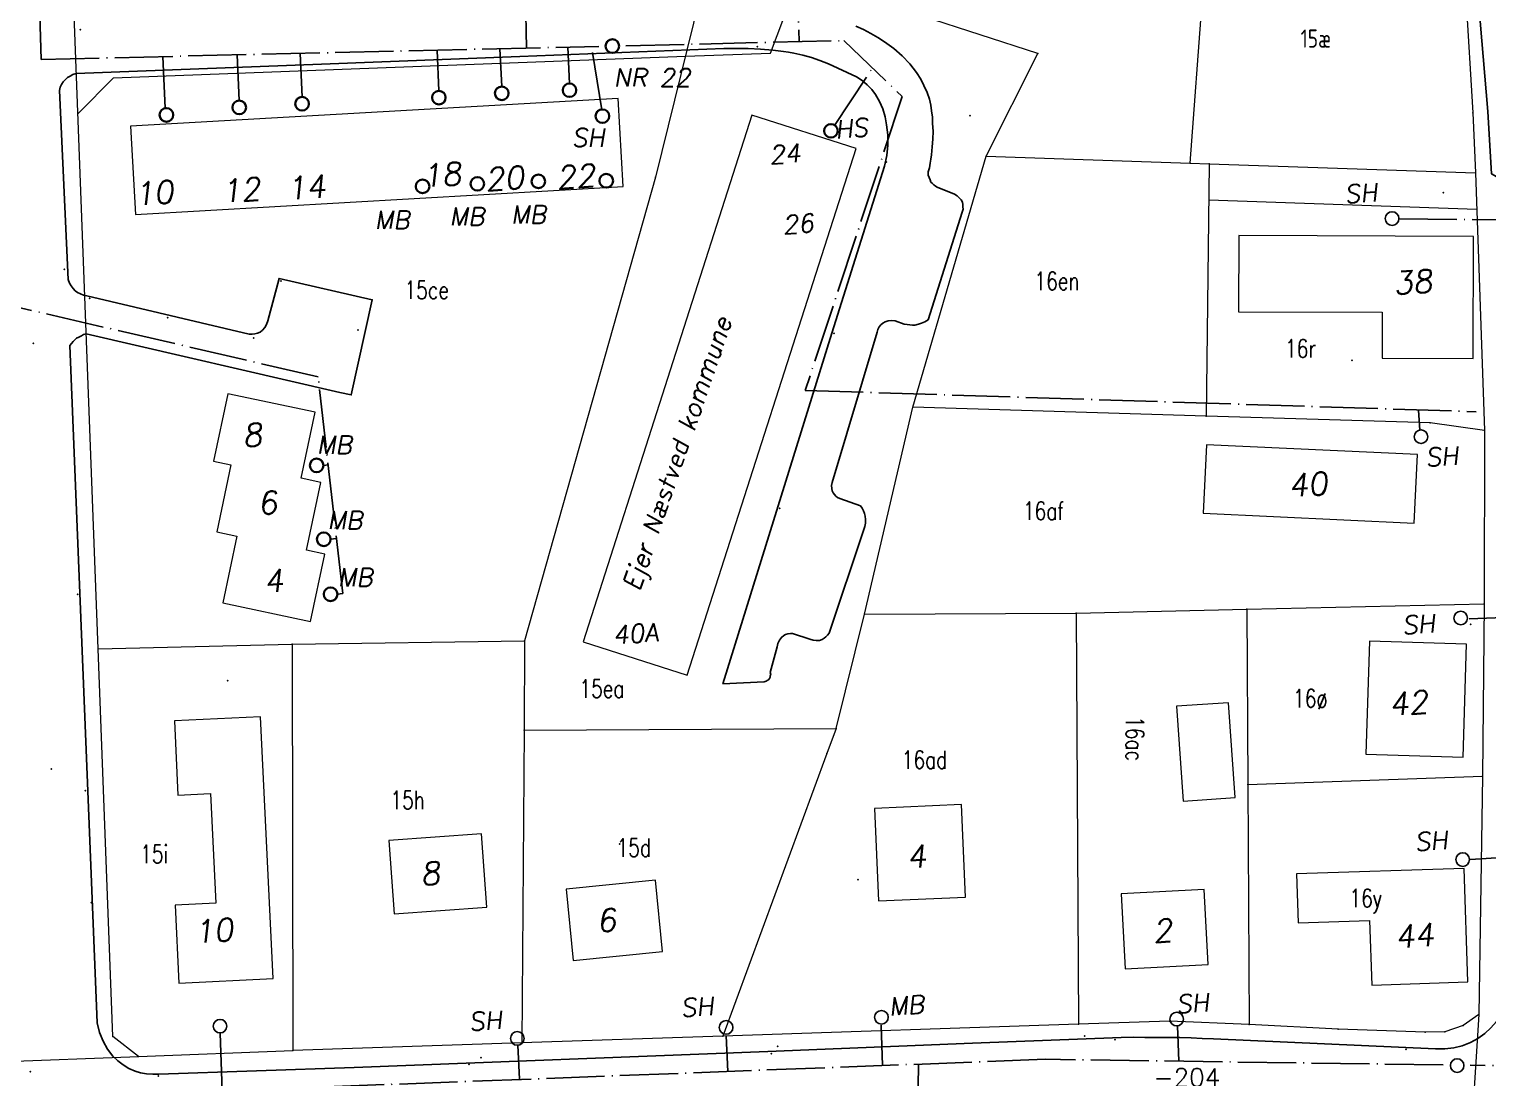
# Model space of a CAD drawing. Header units: millimetres. Extents: x 672113 to 680957, y 6130092 to 6137781.
# Drawn here: x 674496.3 to 674657, y 6133019.2 to 6133134.8 of the extents above; entities that cross this region are included whole.
import ezdxf

# ---------------------------------------------------------------- set-up
doc = ezdxf.new("R2010")
doc.units = ezdxf.units.MM
doc.header["$LTSCALE"] = 0.5
doc.linetypes.add('VVS3', pattern=[16, 12.8, -1.6, 0, -1.6])
for name, color, linetype, lineweight in [('bygning', 1, 'Continuous', 5), ('OPTAGETVEJ', 1, 'Continuous', 5), ('skel', 142, 'Continuous', 5), ('SKELKREDS', 1, 'Continuous', 5), ('SKELPKT', 1, 'Continuous', 5), ('SL-Målebrønd', 70, 'Continuous', 30)]:
    doc.layers.add(name, color=color, linetype=linetype, lineweight=lineweight)
doc.layers.add('FIKS_TEKST', color=6, linetype='Continuous', lineweight=5, plot=False)
doc.layers.add('FIKSPUNKT', color=1, linetype='Continuous', lineweight=5, plot=False)
for name, color, linetype in [('Husnr', 3, 'Continuous'), ('MATRNR', 12, 'Continuous'), ('Spildevand', 2, 'Continuous'), ('TF_V_---_Stikledning', 150, 'VVS3'), ('TF_V_---_Stophane', 3, 'Continuous'), ('TF_V_---_Tekst', 1, 'Continuous'), ('Vej', 7, 'Continuous')]:
    doc.layers.add(name, color=color, linetype=linetype)
doc.styles.add('ROMANS', font='ROMANS')
doc.styles.get("Standard").update_dxf_attribs({"font": 'romans.shx', "width": 0.75})

msp = doc.modelspace()

# ---------------------------------------------------------------- linework, layer by layer
at = {"layer": 'bygning'}
for points in [[(674507.51, 6133124.1, 40.08), (674508.07, 6133114.38, 40.99), (674561.78, 6133117.46, 41.7), (674561.22, 6133127.18, 41.33)], [(674557.35, 6133067.28, 42.35), (674568.83, 6133063.61, 42.73), (674587.43, 6133121.66, 42.33), (674575.95, 6133125.34, 42.32)], [(674629.57, 6133112.05, 45.13), (674629.54, 6133103.67, 45.63), (674645.37, 6133103.61, 45.12), (674645.36, 6133098.56, 45.13), (674655.37, 6133098.52, 45.13), (674655.41, 6133111.96, 45.12)], [(674518.22, 6133094.62, 42.56), (674516.64, 6133087.18, 42.6), (674518.57, 6133086.78, 42.77), (674517.01, 6133079.4, 42.77), (674519.22, 6133078.93, 42.77), (674517.67, 6133071.59, 42.82), (674527.33, 6133069.54, 42.81), (674528.9, 6133076.95, 42.77), (674526.9, 6133077.38, 42.79), (674528.48, 6133084.85, 42.77), (674526.31, 6133085.31, 42.77), (674527.86, 6133092.58, 42.8)], [(674626, 6133088.99, 44.06), (674625.66, 6133081.45, 43.94), (674648.9, 6133080.38, 44.11), (674649.25, 6133087.92, 44.1)], [(674643.57, 6133054.89, 46.89), (674654.27, 6133054.57, 46.05), (674654.65, 6133067.02, 45.96), (674643.96, 6133067.35, 46.88)], [(674622.71, 6133060.19, 43.91), (674623.43, 6133049.74, 43.91), (674629.16, 6133050.13, 43.91), (674628.44, 6133060.58, 43.91)], [(674512.34, 6133058.57, 41.95), (674512.73, 6133050.39, 41.57), (674516.33, 6133050.56, 42.29), (674516.91, 6133038.48, 42.41), (674512.42, 6133038.26, 42.4), (674512.83, 6133029.68, 42.41), (674523.22, 6133030.18, 42.34), (674521.83, 6133059.03, 41.64)], [(674589.89, 6133038.73, 44.21), (674599.47, 6133039.14, 44.91), (674599.03, 6133049.35, 44.41), (674589.45, 6133048.93, 44.41)], [(674536.53, 6133037.31, 42.99), (674546.75, 6133038.05, 42.99), (674546.16, 6133046.14, 42.99), (674535.95, 6133045.4, 42.99)], [(674565.33, 6133041.01, 43.09), (674555.48, 6133040.03, 43.09), (674556.26, 6133032.18, 43.09), (674566.1, 6133033.15, 43.09)], [(674635.93, 6133041.71, 44.86), (674636.11, 6133036.33, 44.84), (674643.98, 6133036.59, 45.82), (674644.22, 6133029.45, 46.01), (674654.79, 6133029.8, 46.02), (674654.38, 6133042.32, 45.07)], [(674617.06, 6133031.24, 44.88), (674626.19, 6133031.72, 44.81), (674625.76, 6133040, 44.83), (674616.63, 6133039.52, 44.82)]]:
    msp.add_polyline3d(points, close=True, dxfattribs=at)
at = {"layer": 'FIKSPUNKT', "color": 6}
msp.add_point((674640.51, 6133024.6), dxfattribs=at)
at = {"layer": 'OPTAGETVEJ', "color": 8}
for p, q in [((674577.98, 6133132.17), (674581.16, 6133140.6)), ((674505.62, 6133129.46), (674568.62, 6133131.82)), ((674568.62, 6133131.82), (674577.98, 6133132.17)), ((674501.77, 6133125.54), (674505.62, 6133129.46)), ((674501.72, 6133125.49), (674501.77, 6133125.54)), ((674626.27, 6133115.98), (674655.77, 6133114.98))]:
    msp.add_line(p, q, dxfattribs=at)
at = {"layer": 'skel', "color": 40}
for p, q in [((674624.23, 6133120.05), (674627.23, 6133160.84)), ((674653.31, 6133158.9), (674655.36, 6133125.6)), ((674571.56, 6133143.78), (674565.34, 6133118.5)), ((674607.43, 6133132.13), (674571.56, 6133143.78)), ((674503.95, 6133066.5), (674501.12, 6133141.14)), ((674601.76, 6133120.8), (674607.43, 6133132.13)), ((674655.36, 6133125.6), (674655.63, 6133118.99)), ((674593.67, 6133093.14), (674601.76, 6133120.8)), ((674601.76, 6133120.8), (674624.23, 6133120.05)), ((674624.23, 6133120.05), (674626.32, 6133119.98)), ((674626.32, 6133119.98), (674625.96, 6133092.15)), ((674626.32, 6133119.98), (674655.63, 6133118.99)), ((674565.34, 6133118.5), (674550.89, 6133067.41)), ((674655.63, 6133118.99), (674656.63, 6133090.56)), ((674588.36, 6133070.34), (674593.67, 6133093.14)), ((674625.96, 6133092.15), (674593.67, 6133093.14)), ((674650.66, 6133091.41), (674625.96, 6133092.15)), ((674656.63, 6133090.56), (674650.66, 6133091.41)), ((674656.63, 6133090.56), (674656.59, 6133071.47)), ((674630.44, 6133070.88), (674656.59, 6133071.47)), ((674656.59, 6133071.47), (674656.4, 6133052.5)), ((674585.21, 6133057.74), (674588.36, 6133070.34)), ((674588.36, 6133070.34), (674611.66, 6133070.45)), ((674611.66, 6133070.45), (674630.44, 6133070.88)), ((674611.66, 6133070.45), (674611.91, 6133025.14)), ((674630.44, 6133070.88), (674630.55, 6133051.55)), ((674503.95, 6133066.5), (674525.31, 6133067.03)), ((674505.55, 6133023.81), (674503.95, 6133066.5)), ((674525.31, 6133067.03), (674550.89, 6133067.41)), ((674525.31, 6133067.03), (674525.37, 6133022.24)), ((674550.89, 6133067.41), (674550.85, 6133057.55)), ((674550.85, 6133057.55), (674550.62, 6133023.08)), ((674550.85, 6133057.55), (674585.21, 6133057.74)), ((674585.21, 6133057.74), (674584.19, 6133054.98)), ((674584.19, 6133054.98), (674572.73, 6133023.83)), ((674630.55, 6133051.55), (674656.4, 6133052.5)), ((674656.4, 6133052.5), (674655.99, 6133026.23)), ((674630.55, 6133051.55), (674630.7, 6133025.12)), ((674611.91, 6133025.14), (674572.73, 6133023.83)), ((674621.94, 6133025.48), (674611.91, 6133025.14)), ((674630.7, 6133025.12), (674621.94, 6133025.48)), ((674640.51, 6133024.6), (674630.7, 6133025.12)), ((674654.27, 6133025.02), (674652.26, 6133024.32)), ((674655.99, 6133026.23), (674654.27, 6133025.02)), ((674655.99, 6133026.23), (674655.36, 6133015.78)), ((674508.39, 6133021.6), (674505.55, 6133023.81)), ((674572.73, 6133023.83), (674550.62, 6133023.08)), ((674650.11, 6133024.27), (674640.51, 6133024.6)), ((674652.26, 6133024.32), (674650.11, 6133024.27)), ((674491.15, 6133020.93), (674508.39, 6133021.6)), ((674508.39, 6133021.6), (674525.37, 6133022.24)), ((674550.62, 6133023.08), (674525.37, 6133022.24))]:
    msp.add_line(p, q, dxfattribs=at)
at = {"layer": 'SKELKREDS', "color": 250, "true_color": 0x333333}
for p in [(674655.36, 6133125.6), (674601.76, 6133120.8), (674626.32, 6133119.98), (674655.63, 6133118.99), (674593.67, 6133093.14), (674625.96, 6133092.15), (674650.66, 6133091.41), (674656.63, 6133090.56), (674656.59, 6133071.47), (674656.4, 6133052.5), (674611.91, 6133025.14), (674621.94, 6133025.48), (674630.7, 6133025.12), (674654.27, 6133025.02), (674655.99, 6133026.23), (674572.73, 6133023.83), (674650.11, 6133024.27), (674652.26, 6133024.32), (674525.37, 6133022.24), (674550.62, 6133023.08)]:
    msp.add_point(p, dxfattribs=at)
at = {"layer": 'SKELPKT', "color": 253, "true_color": 0x999999}
for p in [(674607.43, 6133132.13), (674624.23, 6133120.05), (674565.34, 6133118.5), (674588.36, 6133070.34), (674611.66, 6133070.45), (674630.44, 6133070.88), (674503.95, 6133066.5), (674525.31, 6133067.03), (674550.89, 6133067.41), (674550.85, 6133057.55), (674585.21, 6133057.74), (674584.19, 6133054.98), (674630.55, 6133051.55), (674505.55, 6133023.81), (674640.51, 6133024.6), (674508.39, 6133021.6)]:
    msp.add_point(p, dxfattribs=at)
at = {"layer": 'SL-Målebrønd'}
for centre in [(674560.58, 6133132.94), (674541.47, 6133127.26), (674548.4, 6133127.74), (674555.86, 6133128.08), (674511.47, 6133125.36), (674519.48, 6133126.18), (674526.41, 6133126.58), (674559.49, 6133125.22, 41.68), (674584.65, 6133123.6, 42.33), (674539.68, 6133117.48, 41.68), (674545.71, 6133117.76, 41.68), (674552.43, 6133118.03, 41.68), (674559.9, 6133118.1, 41.68), (674528.01, 6133086.73, 123.48), (674528.79, 6133078.59, 123.48), (674529.54, 6133072.53, 123.48)]:
    msp.add_circle(centre, 0.75, dxfattribs=at)
at = {"layer": 'Spildevand'}
for p in [(674501.97, 6133134.75), (674576.56, 6133132.86), (674599.96, 6133125.26), (674590.77, 6133120.15), (674652.11, 6133116.77), (674500.22, 6133108.35), (674524.07, 6133107.05), (674503.03, 6133105.13), (674511.59, 6133103.02), (674521.07, 6133100.77), (674532.56, 6133101.64), (674584.98, 6133101.3), (674496.82, 6133100.19), (674642.03, 6133098.32), (674579, 6133082), (674501.7, 6133072.52), (674655.11, 6133069.21), (674518.2, 6133063.01), (674498.8, 6133053.28), (674502.55, 6133050.89), (674561.39, 6133045.02), (674587.65, 6133041.09), (674503.18, 6133038.55), (674612.59, 6133023.84), (674615.92, 6133023.43), (674578.07, 6133021.91), (674578.77, 6133022.72), (674647.99, 6133022.37), (674544.78, 6133020.74), (674546.11, 6133021.47), (674496.47, 6133019.9), (674510.58, 6133019.43)]:
    msp.add_point(p, dxfattribs=at)
at = {"layer": 'TF_V_---_Stikledning'}
for p, q in [((674496.47, 6133168.76), (674497.67, 6133131.47)), ((674550.69, 6133155.2), (674551.13, 6133132.72)), ((674497.67, 6133131.47), (674559.08, 6133132.91)), ((674541.47, 6133128.01), (674541.27, 6133132.49)), ((674548.4, 6133128.49), (674548.2, 6133132.65)), ((674555.86, 6133128.83), (674555.68, 6133132.83)), ((674559.43, 6133125.92), (674558.28, 6133132.89)), ((674562.08, 6133132.98), (674586.08, 6133133.54)), ((674586.08, 6133133.54), (674592.5, 6133127.37)), ((674511.34, 6133126.11), (674511.07, 6133131.78)), ((674519.48, 6133126.93), (674519.25, 6133131.97)), ((674526.41, 6133127.33), (674526.18, 6133132.14)), ((674585.05, 6133124.19), (674589.17, 6133130.42)), ((674592.5, 6133127.37), (674581.82, 6133094.99)), ((674647.18, 6133113.89), (674659.1, 6133113.79)), ((674528.18, 6133096.49), (674493.65, 6133104.5)), ((674530.88, 6133072.62), (674528.18, 6133096.49)), ((674581.82, 6133094.99), (674655.71, 6133092.64)), ((674649.51, 6133090.62), (674649.36, 6133092.83)), ((674528.76, 6133086.73), (674529.28, 6133086.81)), ((674529.54, 6133078.59), (674530.2, 6133078.69)), ((674530.29, 6133072.53), (674530.88, 6133072.62)), ((674654.94, 6133069.82), (674658.76, 6133069.97)), ((674655.06, 6133043.31), (674659.14, 6133043.54)), ((674590.17, 6133025.05), (674590.34, 6133020.59)), ((674622.81, 6133024.95), (674622.95, 6133021.08)), ((674517.38, 6133024.15), (674517.62, 6133017.8)), ((674573.13, 6133023.87), (674573.3, 6133019.95)), ((674550.15, 6133022.84), (674550.37, 6133019.08))]:
    msp.add_line(p, q, dxfattribs=at)
for points in [[(674626.05, 6133152.22), (674589.6, 6133167.48), (674579.88, 6133167.11), (674581.17, 6133133.42)], [(674666.23, 6133124.27), (674664.81, 6133020.49), (674655.07, 6133020.62)], [(674652.07, 6133020.66), (674608.28, 6133021.28), (674608.28, 6133021.28), (674225.72, 6133006.61)], [(674594.29, 6133020.74), (674594.2, 6133012.24)]]:
    msp.add_lwpolyline(points, dxfattribs=at)
at = {"layer": 'TF_V_---_Stophane'}
for centre in [(674646.46, 6133113.93), (674649.64, 6133089.89), (674654.01, 6133069.91), (674654.23, 6133043.29), (674590.21, 6133025.91), (674622.73, 6133025.71), (674517.37, 6133024.93), (674573.11, 6133024.79), (674550.11, 6133023.58), (674653.62, 6133020.59)]:
    msp.add_circle(centre, 0.75, dxfattribs=at)
at = {"layer": 'Vej', "linetype": 'Continuous'}
for points in [[(674658.92, 6133118.03), (674657.41, 6133118.85), (674656.99, 6133125.73), (674655.48, 6133143.5)], [(674587.39, 6133135.14), (674588.22, 6133134.78), (674589.05, 6133134.34), (674589.83, 6133133.9), (674590.56, 6133133.4), (674591.58, 6133132.67), (674592.51, 6133131.86), (674593.35, 6133130.97), (674594.09, 6133130.02), (674594.54, 6133129.3), (674594.89, 6133128.59), (674595.24, 6133127.84), (674595.49, 6133127.1), (674595.65, 6133126.43), (674595.71, 6133125.79), (674595.82, 6133125.12), (674595.84, 6133124.42), (674595.9, 6133123.57), (674595.87, 6133122.68), (674595.79, 6133121.82), (674595.71, 6133120.97), (674595.67, 6133120.48), (674595.58, 6133120.03), (674595.5, 6133119.54), (674595.36, 6133119.08)], [(674572.86, 6133132.66), (674550.4, 6133131.79), (674528.56, 6133130.93), (674501.53, 6133129.91)], [(674584.4, 6133130.98), (674583.43, 6133131.34), (674582.5, 6133131.67), (674581.54, 6133131.94), (674580.57, 6133132.16), (674579.99, 6133132.26), (674579.41, 6133132.36), (674578.83, 6133132.42), (674578.25, 6133132.49), (674576.9, 6133132.6), (674575.55, 6133132.68), (674574.21, 6133132.68), (674572.86, 6133132.66)], [(674587.46, 6133129.57), (674584.4, 6133130.98)], [(674501.53, 6133129.91), (674501.15, 6133129.8), (674500.86, 6133129.63), (674500.58, 6133129.47), (674500.34, 6133129.25), (674500.11, 6133129), (674499.92, 6133128.7), (674499.78, 6133128.41), (674499.69, 6133128.06)], [(674590.54, 6133119.71), (674590.8, 6133120.87), (674590.92, 6133122.02), (674590.9, 6133123.15), (674590.78, 6133124.27), (674590.62, 6133125.15), (674590.37, 6133126.01), (674590.01, 6133126.83), (674589.56, 6133127.6), (674589.17, 6133128.15), (674588.63, 6133128.68), (674588.09, 6133129.15), (674587.46, 6133129.57)], [(674499.69, 6133128.06), (674500.63, 6133107.2)], [(674572.74, 6133062.64), (674584.74, 6133101.3), (674590.54, 6133119.71)], [(674595.36, 6133119.08), (674595.36, 6133119)], [(674595.36, 6133119), (674595.37, 6133118.71), (674595.47, 6133118.44), (674595.57, 6133118.2), (674595.67, 6133117.96), (674595.82, 6133117.81), (674595.97, 6133117.65), (674596.16, 6133117.52), (674596.36, 6133117.39)], [(674596.36, 6133117.39), (674598.25, 6133116.62)], [(674598.25, 6133116.62), (674598.54, 6133116.44), (674598.79, 6133116.23), (674598.99, 6133115.99), (674599.13, 6133115.75), (674599.19, 6133115.49), (674599.19, 6133115.22), (674599.2, 6133114.95), (674599.11, 6133114.63)], [(674599.11, 6133114.63), (674595.35, 6133102.79)], [(674500.63, 6133107.2), (674500.78, 6133106.83), (674500.98, 6133106.51), (674501.18, 6133106.22), (674501.42, 6133105.98), (674501.67, 6133105.77), (674502.01, 6133105.62), (674502.35, 6133105.49), (674502.69, 6133105.42)], [(674522.62, 6133102.65), (674523.88, 6133107.34), (674534.13, 6133104.99), (674531.83, 6133094.5), (674530.57, 6133094.77), (674502.62, 6133101.24)], [(674502.69, 6133105.42), (674520.58, 6133101.19)], [(674520.58, 6133101.19), (674520.92, 6133101.2), (674521.2, 6133101.23), (674521.49, 6133101.31), (674521.78, 6133101.43), (674522.06, 6133101.65), (674522.3, 6133101.92), (674522.48, 6133102.24), (674522.62, 6133102.65)], [(674591.74, 6133102.67), (674591.3, 6133102.69), (674590.97, 6133102.65), (674590.63, 6133102.56), (674590.35, 6133102.4), (674590.16, 6133102.21), (674589.97, 6133101.99), (674589.83, 6133101.72), (674589.74, 6133101.42)], [(674592.71, 6133102.31), (674591.74, 6133102.67)], [(674595.35, 6133102.79), (674595.01, 6133102.57), (674594.63, 6133102.4), (674594.3, 6133102.29), (674593.91, 6133102.2), (674593.62, 6133102.19), (674593.34, 6133102.22), (674593.05, 6133102.24), (674592.71, 6133102.31)], [(674502.62, 6133101.24), (674502.34, 6133101.15), (674502.1, 6133101.01), (674501.81, 6133100.87), (674501.58, 6133100.74), (674501.39, 6133100.57), (674501.2, 6133100.38), (674501.01, 6133100.16), (674500.82, 6133099.94)], [(674589.74, 6133101.42), (674584.77, 6133084.85)], [(674500.82, 6133099.94), (674502.8, 6133050.84), (674503.83, 6133025.3)], [(674584.77, 6133084.85), (674584.73, 6133084.52), (674584.74, 6133084.2), (674584.79, 6133083.93), (674584.89, 6133083.7), (674585.04, 6133083.51), (674585.19, 6133083.35), (674585.38, 6133083.2), (674585.63, 6133083.07)], [(674585.63, 6133083.07), (674587.9, 6133082.28)], [(674587.9, 6133082.28), (674588.1, 6133082.02), (674588.25, 6133081.72), (674588.35, 6133081.43), (674588.41, 6133081.14), (674588.46, 6133080.76), (674588.47, 6133080.36), (674588.38, 6133079.99), (674588.25, 6133079.55)], [(674588.25, 6133079.55), (674584.47, 6133068.23)], [(674580.43, 6133068.2), (674580.19, 6133068.2), (674579.9, 6133068.16), (674579.66, 6133068.08), (674579.47, 6133067.97), (674579.19, 6133067.77), (674579, 6133067.48), (674578.81, 6133067.12), (674578.73, 6133066.72)], [(674582.32, 6133067.57), (674580.43, 6133068.2)], [(674584.47, 6133068.23), (674584.28, 6133068.01), (674584.1, 6133067.82), (674583.91, 6133067.68), (674583.67, 6133067.54), (674583.38, 6133067.45), (674583.04, 6133067.42), (674582.71, 6133067.47), (674582.32, 6133067.57)], [(674578.73, 6133066.72), (674577.96, 6133063.89)], [(674577.96, 6133063.89), (674578.02, 6133063.7), (674577.97, 6133063.54), (674577.97, 6133063.38), (674577.88, 6133063.25), (674577.79, 6133063.11), (674577.64, 6133063.03), (674577.5, 6133062.94), (674577.31, 6133062.86)], [(674577.31, 6133062.86), (674572.74, 6133062.64)], [(674651.22, 6133022.43), (674652.28, 6133022.42), (674653.24, 6133022.55), (674654.19, 6133022.78), (674655.1, 6133023.12), (674655.91, 6133023.57), (674656.67, 6133024.12), (674657.33, 6133024.75), (674657.94, 6133025.46), (674658.27, 6133026), (674658.55, 6133026.59), (674658.73, 6133027.21), (674658.91, 6133027.83), (674658.99, 6133028.34), (674659.08, 6133028.83), (674659.12, 6133029.34), (674659.11, 6133029.85)], [(674503.83, 6133025.3), (674504.09, 6133024.23), (674504.49, 6133023.27), (674504.99, 6133022.4), (674505.58, 6133021.63), (674506.12, 6133021.11), (674506.71, 6133020.66), (674507.34, 6133020.28), (674508.02, 6133019.97), (674508.6, 6133019.79), (674509.28, 6133019.67), (674509.96, 6133019.63), (674510.63, 6133019.64)], [(674510.63, 6133019.64), (674532.13, 6133020.36), (674577.72, 6133022.14), (674600.23, 6133023.04), (674616.63, 6133023.68)], [(674616.63, 6133023.68), (674617.93, 6133023.71), (674619.23, 6133023.7), (674620.53, 6133023.7), (674621.83, 6133023.7), (674623.08, 6133023.67), (674624.34, 6133023.64), (674625.54, 6133023.59), (674626.79, 6133023.53)], [(674626.79, 6133023.53), (674651.22, 6133022.43)]]:
    msp.add_lwpolyline(points, dxfattribs=at)

# ---------------------------------------------------------------- texts
at = {"layer": 'FIKS_TEKST'}
msp.add_text('-204', height=2, dxfattribs=at).set_placement((674620.16, 6133018.28))
at = {"layer": 'Husnr', "style": 'ROMANS', "oblique": 10}
for s, p in [('18', (674539.72, 6133117.37)), ('20', (674546.64, 6133116.97)), ('22', (674554.5, 6133117.18)), ('10', (674508.03, 6133115.38)), ('12', (674517.61, 6133115.7)), ('14', (674524.8, 6133115.99)), ('38', (674646.66, 6133105.54)), ('8', (674519.93, 6133088.76)), ('40', (674635.13, 6133083.24)), ('6', (674521.61, 6133081.29)), ('4', (674522.29, 6133072.69)), ('42', (674646.2, 6133059.16)), ('4', (674593.09, 6133042.31)), ('8', (674539.53, 6133040.44)), ('6', (674558.93, 6133035.28)), ('10', (674514.61, 6133034.07)), ('2', (674620.18, 6133034.14)), ('44', (674646.86, 6133033.52))]:
    msp.add_text(s, height=2.5, rotation=3.9, dxfattribs=at).set_placement(p)
at = {"layer": 'MATRNR', "width": 0.75}
for s, p in [('15æ', (674636.38, 6133132.77)), ('15ce', (674537.69, 6133105.07)), ('16en', (674607.07, 6133106.05)), ('16r', (674634.66, 6133098.61)), ('16af', (674605.8, 6133080.72)), ('15ea', (674556.95, 6133061.13)), ('16ø', (674635.55, 6133060.06)), ('16ad', (674592.45, 6133053.29)), ('15h', (674536.14, 6133048.86)), ('15i', (674508.58, 6133042.9)), ('15d', (674561.05, 6133043.6)), ('16y', (674641.76, 6133038.04))]:
    msp.add_text(s, height=2, dxfattribs=at).set_placement(p)
msp.add_text('16ac', height=2, rotation=270, dxfattribs=at).set_placement((674617.13, 6133059.09))
at = {"layer": 'TF_V_---_Tekst', "style": 'ROMANS', "oblique": 10}
for s, p in [('NR 22', (674560.72, 6133128.47, 41.68)), ('SH', (674556.11, 6133121.84, 41.68)), ('MB', (674534.39, 6133112.79)), ('MB', (674542.63, 6133113.17)), ('MB', (674549.41, 6133113.38)), ('MB', (674528.03, 6133088, -46.76)), ('MB', (674529.2, 6133079.69, -46.76)), ('MB', (674530.33, 6133073.4, -46.76))]:
    msp.add_text(s, height=2, dxfattribs=at).set_placement(p)
for s, rotation, p in [('HS', 3.8744, (674585.18, 6133122.75)), ('24', 3.8744, (674577.94, 6133119.94)), ('SH', 3.8744, (674641.28, 6133115.6, 45.21)), ('26', 3.8744, (674579.4, 6133112.24)), ('Ejer Næstved kommune', 71.125, (674563.56, 6133072.79)), ('SH', 3.8744, (674650.19, 6133086.59)), ('SH', 3.8744, (674647.62, 6133068.09)), ('40A', 3.8744, (674560.72, 6133067.04)), ('SH', 3.8744, (674649.01, 6133044.22)), ('SH', 3.8744, (674568.16, 6133025.93)), ('MB', 3.8744, (674591.1, 6133026.1)), ('SH', 3.8744, (674622.73, 6133026.33)), ('SH', 3.8744, (674544.85, 6133024.4))]:
    msp.add_text(s, height=2, rotation=rotation, dxfattribs=at).set_placement(p)

doc.saveas('drawing.dxf')
